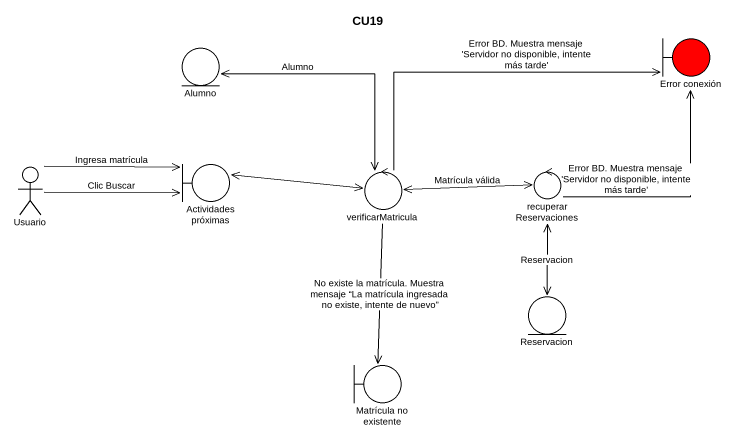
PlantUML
@startuml
title CU19
boundary "Error conexión" as Error_conexión #FF0000
entity Alumno
actor Usuario
boundary "Actividades próximas" as Actividades_próximas
control verificarMatricula
control recuperarReservaciones
entity Reservacion
boundary "Matrícula no existente" as Matrícula_no_existente
Usuario -right-> Actividades_próximas : Ingresa matrícula
Usuario -right-> Actividades_próximas : Clic Buscar
Actividades_próximas <-right-> verificarMatricula
verificarMatricula -right-> Error_conexión : Error BD. Muestra mensaje 'Servidor no disponible, intente más tarde'
verificarMatricula <-up-> Alumno : Alumno
verificarMatricula <-right-> recuperarReservaciones : Matrícula válida
verificarMatricula --> Matrícula_no_existente : No existe la matrícula. Muestra mensaje “La matrícula ingresada no existe, intente de nuevo”
recuperarReservaciones -up-> Error_conexión : Error BD. Muestra mensaje 'Servidor no disponible, intente más tarde'
recuperarReservaciones <--> Reservacion : Reservacion
@enduml
